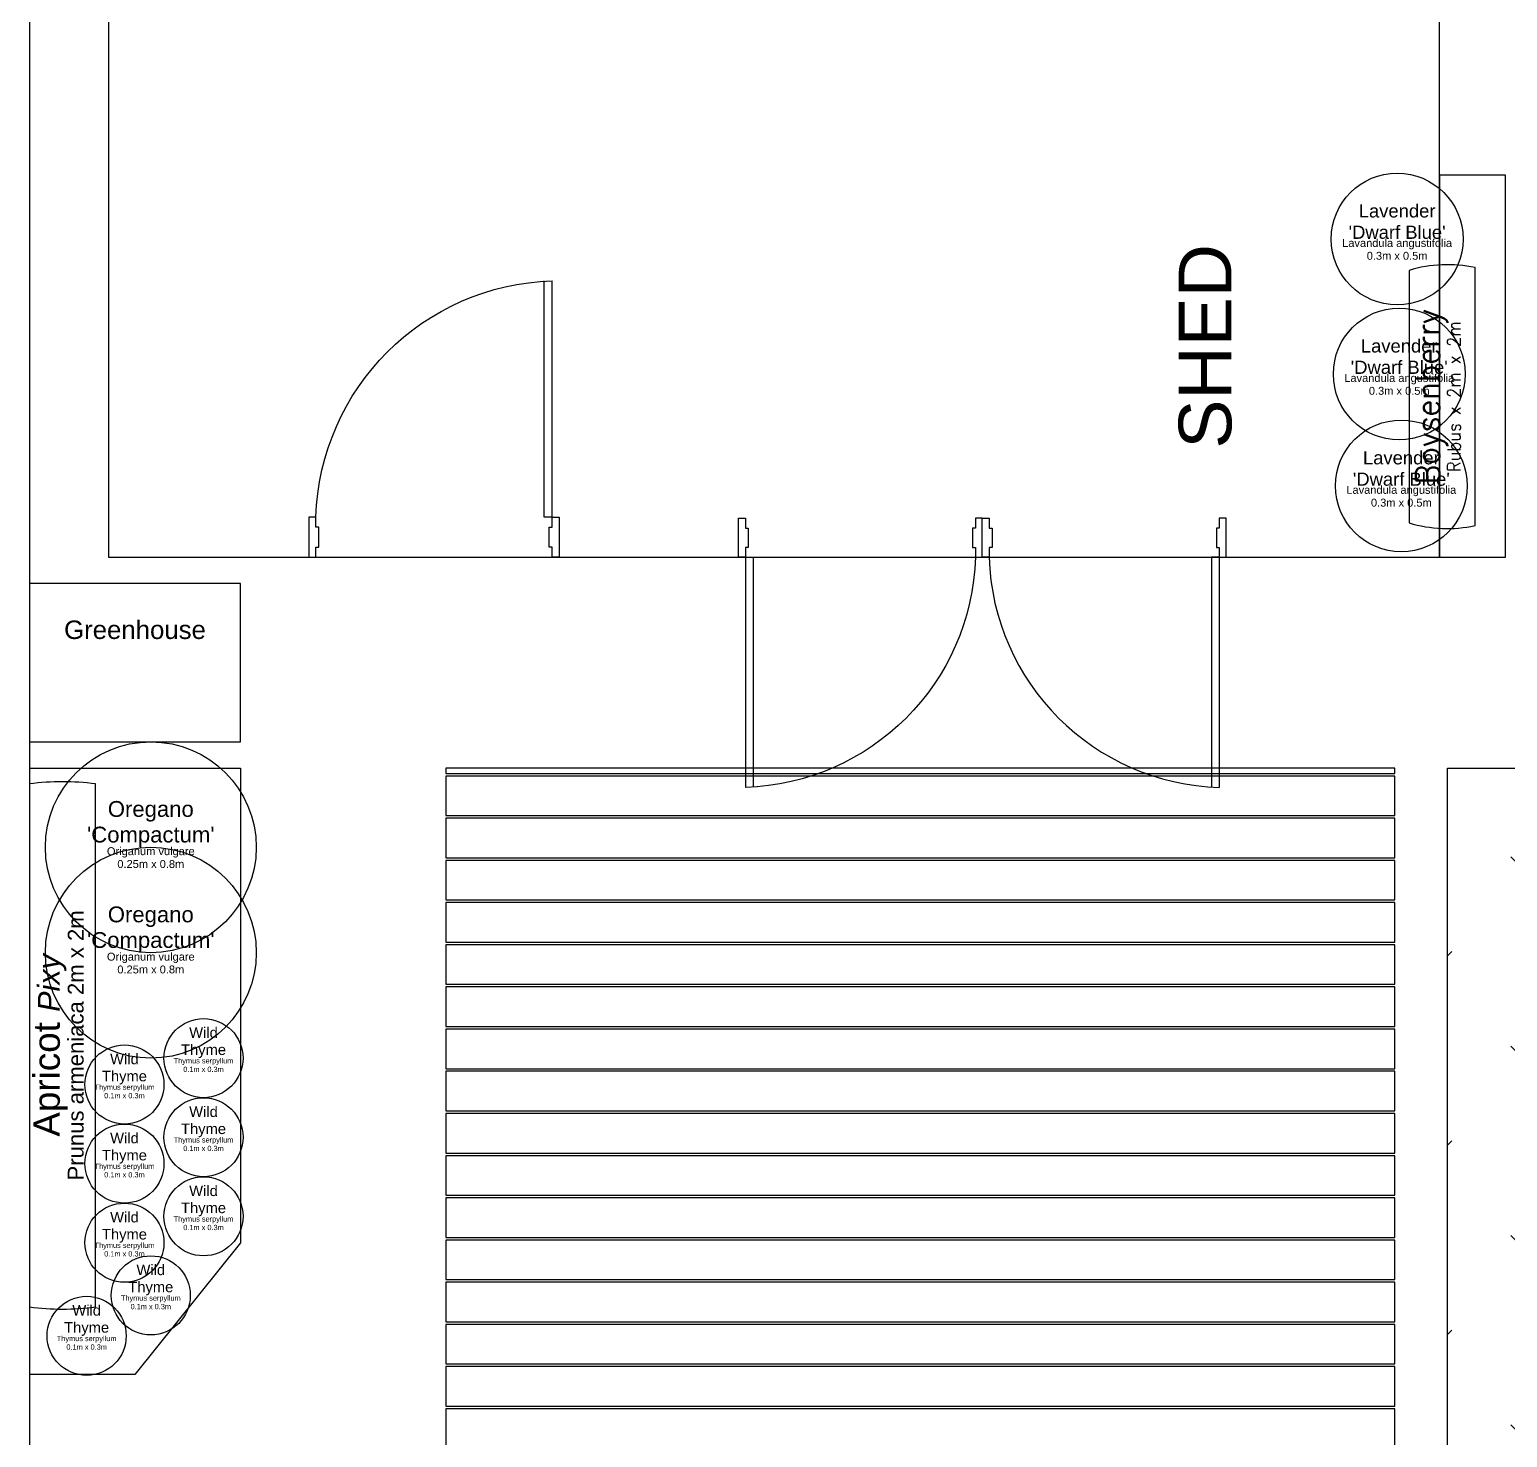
# Model space of a CAD drawing. Header units: metres. Extents: x -2.6 to 32, y -5 to 43.1.
# Drawn here: x 9.04 to 14.65, y 26.96 to 32.3 of the extents above; entities that cross this region are included whole.
import ezdxf
from ezdxf.enums import TextEntityAlignment as Align

# ---------------------------------------------------------------- set-up
doc = ezdxf.new("R2010")
doc.units = ezdxf.units.M
for name, color, linetype, lineweight, true_color in [('Areas', 30, 'Continuous', 25, 0xff7f00), ('Beds', 2, 'Continuous', 25, 0xffff00), ('Boundary', 1, 'Continuous', 25, 0xff0000), ('Buildings', 6, 'Continuous', 25, 0xff00ff), ('Furniture', 136, 'Continuous', 25, 0x008080), ('Plant - Perennial', 3, 'Continuous', 25, 0x00ff00), ('Plant - Shrub', 3, 'Continuous', 25, 0x00ff00), ('Plant - Tree', 3, 'Continuous', 25, 0x00ff00), ('Plant label', 30, 'Continuous', 25, 0xff7f00), ('Structures', 136, 'Continuous', 25, 0x008080)]:
    doc.layers.add(name, color=color, linetype=linetype, lineweight=lineweight, true_color=true_color)
doc.styles.add('textstyle123', font='')
doc.styles.add('textstyle124', font='')
doc.styles.add('textstyle145', font='')
doc.styles.add('textstyle146', font='')
doc.styles.add('textstyle169', font='')
doc.styles.add('textstyle170', font='')
doc.styles.add('textstyle194', font='')
doc.styles.add('textstyle25', font='')
doc.styles.add('textstyle49', font='standard')
doc.styles.add('textstyle50', font='standard')
doc.styles.add('textstyle87', font='')
doc.styles.add('textstyle88', font='')
doc.styles.get('textstyle123').set_extended_font_data('Arial')
doc.styles.get('textstyle124').set_extended_font_data('Arial')
doc.styles.get('textstyle145').set_extended_font_data('Arial')
doc.styles.get('textstyle146').set_extended_font_data('Arial')
doc.styles.get('textstyle169').set_extended_font_data('Arial')
doc.styles.get('textstyle170').set_extended_font_data('Arial')
doc.styles.get('textstyle194').set_extended_font_data('Arial')
doc.styles.get('textstyle25').set_extended_font_data('Arial')
doc.styles.get('textstyle87').set_extended_font_data('Arial')
doc.styles.get('textstyle88').set_extended_font_data('Arial')

# ---------------------------------------------------------------- blocks, each defined once
blk = doc.blocks.new("Perennial - Origanum vulgare 'Compactum'")
at = {"layer": 'Plant - Perennial'}
blk.add_circle((0, 0), 0.4, dxfattribs=at)
at = {"layer": 'Plant - Perennial', "insert": (0, 0), "line_spacing_factor": 0.971628}
for s, char_height, attachment_point, style in [("\\c32767;Oregano\\P'Compactum'", 0.06, 8, 'textstyle87'), ('\\c32767;Origanum vulgare\\P0.25m x 0.8m', 0.03, 2, 'textstyle88')]:
    blk.add_mtext(s, dxfattribs=dict(at, char_height=char_height, attachment_point=attachment_point, style=style))
blk = doc.blocks.new('Shrub - Thymus serpyllum')
at = {"layer": 'Plant - Shrub'}
blk.add_circle((0, 0), 0.15, dxfattribs=at)
at = {"layer": 'Plant - Perennial', "insert": (0, 0), "char_height": 0.02, "attachment_point": 2, "line_spacing_factor": 0.971628, "style": 'textstyle146'}
blk.add_mtext('\\c32767;Thymus serpyllum\\P0.1m x 0.3m', dxfattribs=at)
at = {"layer": 'Plant - Shrub', "insert": (0, 0), "char_height": 0.04, "attachment_point": 8, "line_spacing_factor": 0.971628, "style": 'textstyle145'}
blk.add_mtext('\\c32767;Wild\\PThyme', dxfattribs=at)
blk = doc.blocks.new('Buildings - Door inward')
at = {"layer": 'Buildings'}
for p, q in [((0.028, 0.16), (0.028, 1.104)), ((0.06, 0.16), (0.06, 1.1034)), ((0, 0.16), (0, 0)), ((0.028, 0.16), (0, 0.16)), ((0.028, 0.12), (0.028, 0.16)), ((0.04, 0.12), (0.028, 0.12)), ((0.04, 0.04), (0.04, 0.12)), ((0.028, 0), (0.028, 0.04)), ((0.028, 0.04), (0.04, 0.04)), ((0, 0), (0.028, 0))]:
    blk.add_line(p, q, dxfattribs=at)
blk.add_lwpolyline([(0.028, 0.16), (0.06, 0.16)], dxfattribs=at)
blk.add_lwpolyline([(1, 0.16), (1, 0), (0.972, 0), (0.972, 0.04), (0.96, 0.04), (0.96, 0.12), (0.972, 0.12), (0.972, 0.16)], close=True, dxfattribs=at)
blk.add_arc((-0.0014, 0.1306), 0.9738, 1.72729, 88.27271, dxfattribs=at)
blk = doc.blocks.new('Buildings - Door outward')
at = {"layer": 'Buildings'}
for p, q in [((0.028, 0), (0.028, 0.944)), ((0.06, 0), (0.06, 0.9434)), ((0, 0), (0, -0.16)), ((0.028, 0), (0, 0)), ((0.028, -0.04), (0.028, 0)), ((0.04, -0.04), (0.028, -0.04)), ((0.04, -0.12), (0.04, -0.04)), ((0.028, -0.16), (0.028, -0.12)), ((0.028, -0.12), (0.04, -0.12)), ((0, -0.16), (0.028, -0.16))]:
    blk.add_line(p, q, dxfattribs=at)
blk.add_lwpolyline([(0.028, 0), (0.06, 0)], dxfattribs=at)
blk.add_lwpolyline([(1, 0), (1, -0.16), (0.972, -0.16), (0.972, -0.12), (0.96, -0.12), (0.96, -0.04), (0.972, -0.04), (0.972, 0)], close=True, dxfattribs=at)
blk.add_arc((-0.0014, -0.0294), 0.9738, 1.72729, 88.27271, dxfattribs=at)
blk = doc.blocks.new('Buildings - Outdoor Office')
at = {"layer": 'Buildings', "flags": 128}
blk.add_lwpolyline([(0, 0), (5.05, 0), (5.05, 2.54), (0, 2.54)], close=True, dxfattribs=at)
at = {"layer": 'Buildings', "rotation": 180}
for name, p, xscale, yscale in [('Buildings - Door inward', (1.71, 0), 0.95, -0.95), ('Buildings - Door outward', (4.24, 0), 0.925, 0.925)]:
    blk.add_blockref(name, p, dxfattribs=dict(at, xscale=xscale, yscale=yscale))
at = {"layer": 'Buildings', "xscale": 0.925, "yscale": -0.925}
blk.add_blockref('Buildings - Door outward', (2.39, 0), dxfattribs=at)
blk = doc.blocks.new('Areas - Decking')
at = {"layer": 'Areas', "color": 251, "true_color": 0x5d5d5d, "flags": 128}
for points in [[(0, 4.48), (3.6, 4.48), (3.6, 4.5), (0, 4.5)], [(0, 4.32), (3.6, 4.32), (3.6, 4.47), (0, 4.47)], [(0, 4.16), (3.6, 4.16), (3.6, 4.31), (0, 4.31)], [(0, 4), (3.6, 4), (3.6, 4.15), (0, 4.15)], [(0, 3.84), (3.6, 3.84), (3.6, 3.99), (0, 3.99)], [(0, 3.68), (3.6, 3.68), (3.6, 3.83), (0, 3.83)], [(0, 3.52), (3.6, 3.52), (3.6, 3.67), (0, 3.67)], [(0, 3.36), (3.6, 3.36), (3.6, 3.51), (0, 3.51)], [(0, 3.2), (3.6, 3.2), (3.6, 3.35), (0, 3.35)], [(0, 3.04), (3.6, 3.04), (3.6, 3.19), (0, 3.19)], [(0, 2.88), (3.6, 2.88), (3.6, 3.03), (0, 3.03)], [(0, 2.72), (3.6, 2.72), (3.6, 2.87), (0, 2.87)], [(0, 2.56), (3.6, 2.56), (3.6, 2.71), (0, 2.71)], [(0, 2.4), (3.6, 2.4), (3.6, 2.55), (0, 2.55)], [(0, 2.24), (3.6, 2.24), (3.6, 2.39), (0, 2.39)], [(0, 2.08), (3.6, 2.08), (3.6, 2.23), (0, 2.23)], [(0, 1.92), (3.6, 1.92), (3.6, 2.07), (0, 2.07)], [(0, 1.76), (3.6, 1.76), (3.6, 1.91), (0, 1.91)], [(0, 1.6), (3.6, 1.6), (3.6, 1.75), (0, 1.75)], [(0, 1.44), (3.6, 1.44), (3.6, 1.59), (0, 1.59)], [(0, 1.28), (3.6, 1.28), (3.6, 1.43), (0, 1.43)], [(0, 1.12), (3.6, 1.12), (3.6, 1.27), (0, 1.27)], [(0, 0.96), (3.6, 0.96), (3.6, 1.11), (0, 1.11)], [(0, 0.8), (3.6, 0.8), (3.6, 0.95), (0, 0.95)], [(0, 0.64), (3.6, 0.64), (3.6, 0.79), (0, 0.79)], [(0, 0.48), (3.6, 0.48), (3.6, 0.63), (0, 0.63)], [(0, 0.32), (3.6, 0.32), (3.6, 0.47), (0, 0.47)], [(0, 0.16), (3.6, 0.16), (3.6, 0.31), (0, 0.31)], [(0, 0), (3.6, 0), (3.6, 0.15), (0, 0.15)]]:
    blk.add_lwpolyline(points, close=True, dxfattribs=at)
blk = doc.blocks.new('Structure - WoodBlocx raised bed')
at = {"layer": 'Furniture'}
for p, q in [((0, 0), (0, -2.3)), ((0, 0), (0.8, 0)), ((0.8, 0), (0.8, -1.8)), ((0.8, -1.8), (0.4, -2.3)), ((0.4, -2.3), (0, -2.3))]:
    blk.add_line(p, q, dxfattribs=at)
blk = doc.blocks.new('Structure - Narrow planter')
at = {"layer": 'Structures', "flags": 128}
blk.add_lwpolyline([(0, 0), (0, -0.25), (1.45, -0.25), (1.45, 0)], close=True, dxfattribs=at)
blk = doc.blocks.new('Furniture - Greenhouse')
at = {"layer": 'Furniture', "flags": 128}
blk.add_lwpolyline([(0, 0), (0.8, 0), (0.8, 0.6), (0, 0.6)], close=True, dxfattribs=at)
at = {"layer": 'Furniture', "insert": (0.4, 0.46), "char_height": 0.07, "attachment_point": 2, "line_spacing_factor": 0.971628, "style": 'textstyle25'}
blk.add_mtext('\\c32767;Greenhouse', dxfattribs=at)
blk = doc.blocks.new('Tree - Prunus armeniaca Pixy wall')
at = {"layer": 'Plant - Tree', "flags": 128}
blk.add_lwpolyline([(-0.9922, -0.25), (0.9922, -0.25, 0.062746), (0.9922, 0), (-0.9922, 0, 0.062746)], format="xyb", close=True, dxfattribs=at)
at = {"layer": 'Plant - Tree', "insert": (0, -0.145), "char_height": 0.1, "attachment_point": 8, "line_spacing_factor": 0.971628, "style": 'textstyle170'}
blk.add_mtext('\\c32767;Apricot \\fArial|b0|i1|c0|p0;\\H0.083;Pixy', dxfattribs=at)
at = {"layer": 'Plant label', "insert": (0, -0.145), "char_height": 0.06, "attachment_point": 2, "line_spacing_factor": 0.971628, "style": 'textstyle169'}
blk.add_mtext('\\c32767;Prunus armeniaca 2m x 2m', dxfattribs=at)
blk = doc.blocks.new("Shrub - Lavandula angustifolia 'Dwarf Blue'")
at = {"layer": 'Plant - Shrub'}
blk.add_circle((0, 0), 0.25, dxfattribs=at)
at = {"layer": 'Plant - Shrub', "insert": (0, 0), "char_height": 0.05, "attachment_point": 8, "line_spacing_factor": 0.971628, "style": 'textstyle124'}
blk.add_mtext("\\c32767;Lavender\\P'Dwarf Blue'", dxfattribs=at)
at = {"layer": 'Plant label', "insert": (0, 0), "char_height": 0.03, "attachment_point": 2, "line_spacing_factor": 0.971628, "style": 'textstyle123'}
blk.add_mtext('\\c32767;Lavandula angustifolia\\P0.3m x 0.5m', dxfattribs=at)
blk = doc.blocks.new('Perennial - Boysenberry')
at = {"layer": 'Plant - Perennial', "flags": 128}
blk.add_lwpolyline([(0.4893, -0.1344, 0.127024), (0.4789, 0.1156), (-0.4789, 0.1156, 0.127024), (-0.4893, -0.1344)], format="xyb", close=True, dxfattribs=at)
at = {"layer": 'Plant - Perennial', "color": 30, "true_color": 0xff7f00, "style": 'textstyle50'}
blk.add_text('Boysenberry', height=0.09, dxfattribs=at).set_placement((0, 0), align=Align.CENTER)
at = {"layer": 'Plant label', "color": 30, "true_color": 0xff7f00, "style": 'textstyle49'}
blk.add_text('Rubus x 2m x 2m', height=0.05, dxfattribs=at).set_placement((0, -0.0296), align=Align.TOP_CENTER)

msp = doc.modelspace()

# ---------------------------------------------------------------- hatches: boundary and pattern name
at = {"layer": 'Areas', "true_color": 0x008000}
h = msp.add_hatch(dxfattribs=at)
h.set_pattern_fill('GRASS', color=96, scale=0.02, style=0, pattern_type=0)
edge = h.paths.add_edge_path(flags=0)
edge.add_line((15.2877, 29.5), (15.2877, 31.7935))
edge.add_spline(control_points=[(15.2877, 31.7935), (19.7699, 32.671), (19.69, 26.46), (19.69, 26.46)], knot_values=[0, 0, 0, 0, 1, 1, 1, 1], degree=3, periodic=0)
edge.add_line((19.69, 26.46), (14.42, 26.46))
edge.add_line((14.42, 26.46), (14.42, 29.5))
edge.add_line((14.42, 29.5), (15.2877, 29.5))

# ---------------------------------------------------------------- linework, layer by layer
at = {"layer": 'Areas'}
for p, q in [((9.04, 30.3053), (9.04, 30.3053)), ((14.42, 26.46), (14.42, 29.5)), ((14.42, 29.5), (15.2877, 29.5))]:
    msp.add_line(p, q, dxfattribs=at)
at = {"layer": 'Boundary'}
msp.add_line((9.04, 36.475), (9.04, 13), dxfattribs=at)

# ---------------------------------------------------------------- block references
at = {"layer": 'Areas'}
msp.add_blockref('Areas - Decking', (10.62, 25), dxfattribs=at)
at = {"layer": 'Buildings'}
msp.add_blockref('Buildings - Outdoor Office', (9.34, 30.3), dxfattribs=at)
at = {"layer": 'Furniture'}
msp.add_blockref('Furniture - Greenhouse', (9.04, 29.6), dxfattribs=at)
at = {"layer": 'Plant - Perennial', "rotation": 90}
msp.add_blockref('Perennial - Boysenberry', (14.39, 30.9094), dxfattribs=at)
at = {"layer": 'Plant - Shrub'}
for name, p in [("Shrub - Lavandula angustifolia 'Dwarf Blue'", (14.2288, 31.5072)), ("Shrub - Lavandula angustifolia 'Dwarf Blue'", (14.2368, 30.995)), ("Shrub - Lavandula angustifolia 'Dwarf Blue'", (14.2448, 30.5707)), ("Perennial - Origanum vulgare 'Compactum'", (9.5, 29.2)), ("Perennial - Origanum vulgare 'Compactum'", (9.5, 28.8)), ('Shrub - Thymus serpyllum', (9.7, 28.4)), ('Shrub - Thymus serpyllum', (9.4, 28.3)), ('Shrub - Thymus serpyllum', (9.7, 28.1)), ('Shrub - Thymus serpyllum', (9.4, 28)), ('Shrub - Thymus serpyllum', (9.7, 27.8)), ('Shrub - Thymus serpyllum', (9.4, 27.7)), ('Shrub - Thymus serpyllum', (9.5, 27.5)), ('Shrub - Thymus serpyllum', (9.2566, 27.3465))]:
    msp.add_blockref(name, p, dxfattribs=at)
at = {"layer": 'Plant - Tree', "rotation": 90}
msp.add_blockref('Tree - Prunus armeniaca Pixy wall', (9.04, 28.4483), dxfattribs=at)
at = {"layer": 'Structures', "rotation": 90}
msp.add_blockref('Structure - Narrow planter', (14.39, 30.3), dxfattribs=at)
at = {"layer": 'Structures'}
msp.add_blockref('Structure - WoodBlocx raised bed', (9.04, 29.5), dxfattribs=at)

# ---------------------------------------------------------------- texts
at = {"layer": 'Beds', "insert": (13.4, 31.1), "char_height": 0.2, "attachment_point": 2, "rotation": 90, "line_spacing_factor": 0.971628, "style": 'textstyle194'}
msp.add_mtext('SHED', dxfattribs=at)

doc.saveas('drawing.dxf')
